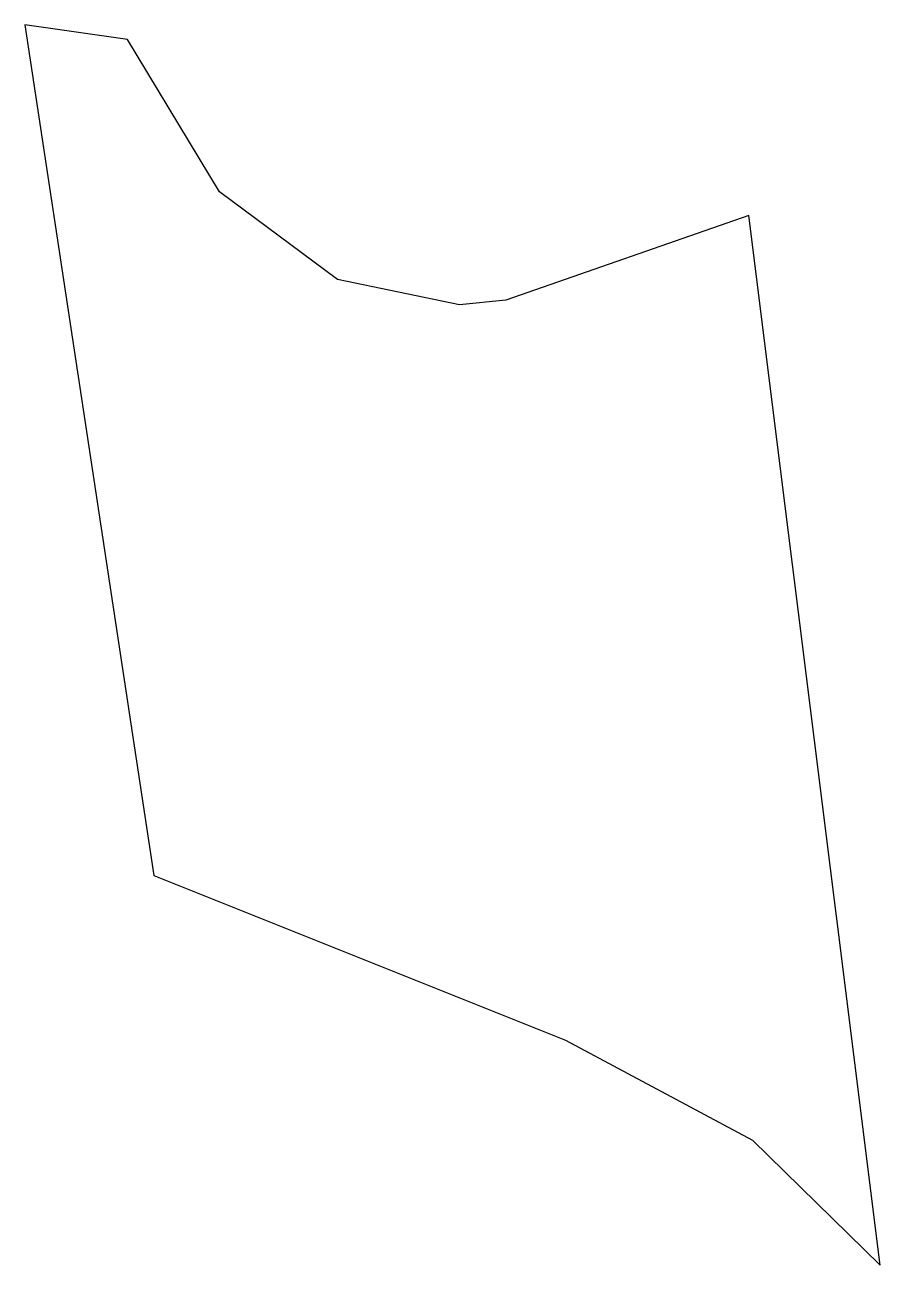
# Model space of a CAD drawing. Header units: millimetres. Extents: x 609943.3 to 609985.5, y 1308982.2 to 1309043.4.
import ezdxf

# ---------------------------------------------------------------- set-up
doc = ezdxf.new("R2010")
doc.units = ezdxf.units.MM

msp = doc.modelspace()

# ---------------------------------------------------------------- linework, layer by layer
msp.add_lwpolyline([(609943.287, 1309043.404), (609949.652, 1309001.439), (609969.966, 1308993.324), (609979.191, 1308988.386), (609985.487, 1308982.226), (609979, 1309034), (609967.013, 1309029.826), (609964.73, 1309029.596), (609958.715, 1309030.843), (609952.892, 1309035.173), (609948.358, 1309042.679)], close=True)

doc.saveas('drawing.dxf')
